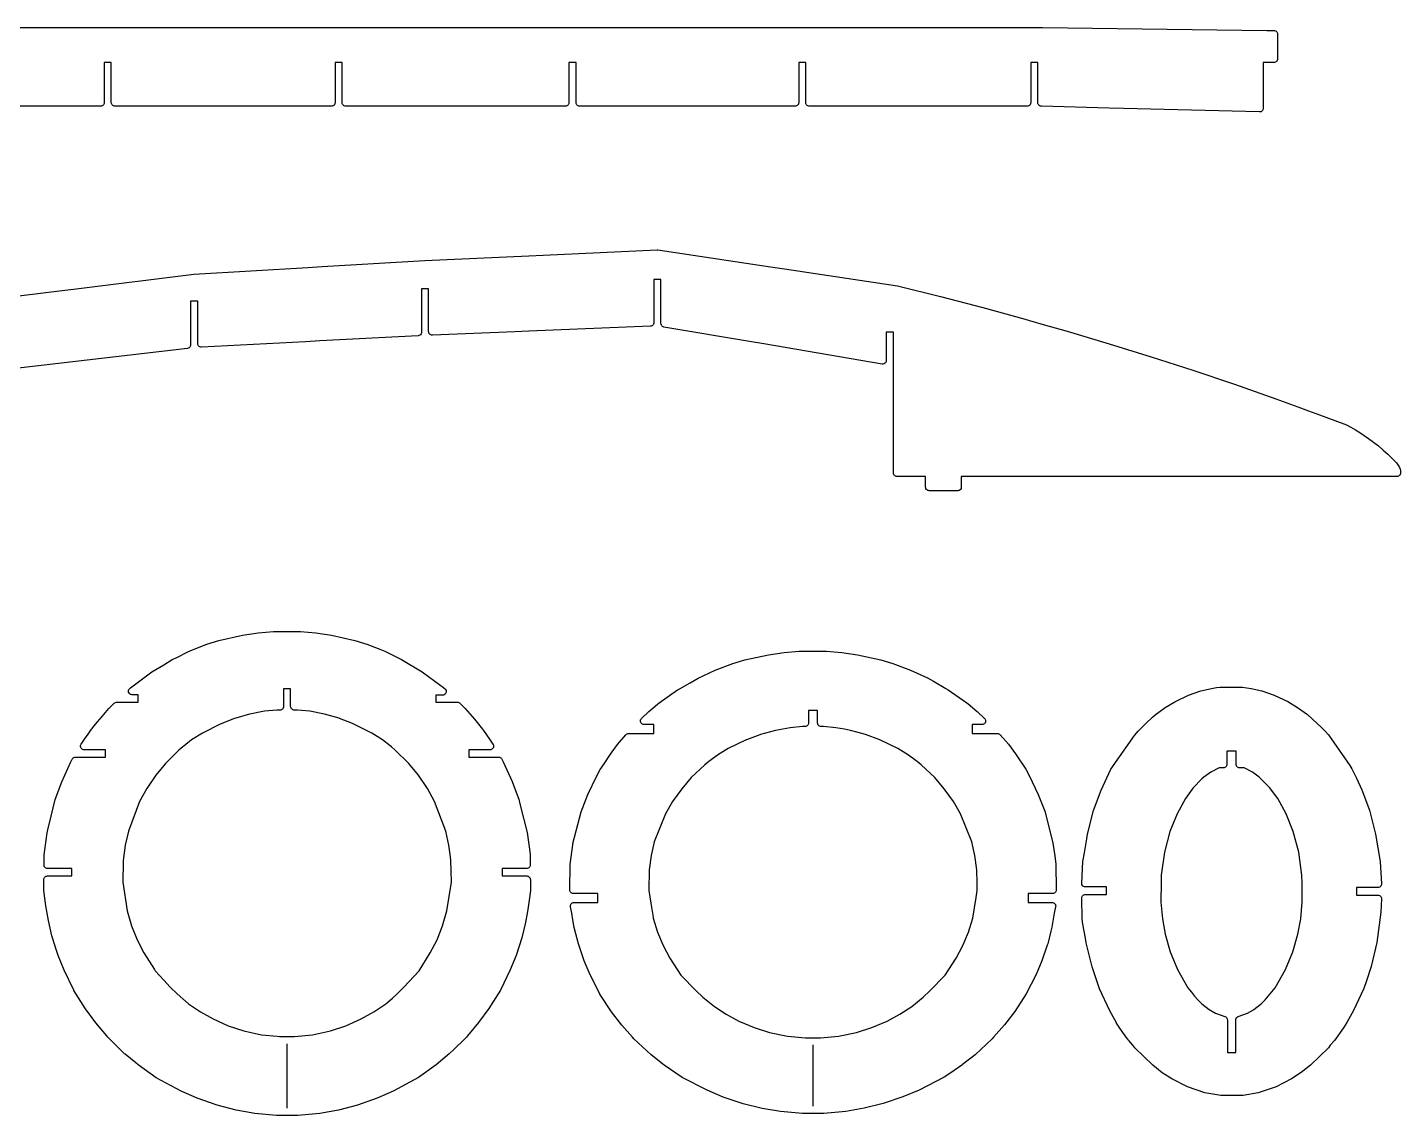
# Model space of a CAD drawing. Extents: x -1 to 1061, y 0 to 484.
# Drawn here: x 451 to 1061, y 1 to 484 of the extents above; entities that cross this region are included whole.
import ezdxf

# ---------------------------------------------------------------- set-up
doc = ezdxf.new("R2010")
doc.units = 0
doc.layers.add('Normal', color=7, linetype='CONTINUOUS')

msp = doc.modelspace()

# ---------------------------------------------------------------- linework, layer by layer
at = {"layer": 'Normal'}
for points in [[(383.01, 483.95, -5.08), (389.36, 483.95, -5.08), (389.36, 483.95, -8.89), (484.78, 483.95, -8.89)], [(484.78, 483.95, -5.08), (491.13, 483.95, -5.08), (491.13, 483.95, -8.89), (586.56, 483.95, -8.89)], [(586.56, 483.95, -5.08), (592.91, 483.95, -5.08), (592.91, 483.95, -8.89), (690.14, 483.95, -8.89)], [(690.14, 483.95, -5.08), (696.49, 483.95, -5.08), (696.49, 483.95, -8.89), (791.01, 483.95, -8.89)], [(791.01, 483.95, -5.08), (797.36, 483.95, -5.08), (797.36, 483.95, -8.89), (895.53, 483.95, -8.89)], [(895.53, 483.95, -5.08), (901.37, 483.95, -5.08), (901.88, 483.95, -5.08), (901.88, 483.95, -8.89), (1001.4, 482.63, -8.89), (1004.57, 482.63, -8.89), (1004.9, 482.6, -8.89), (1005.23, 482.5, -8.89), (1005.54, 482.3, -8.89), (1005.81, 482.04, -8.89), (1005.99, 481.71, -8.89), (1006.12, 481.38, -8.89), (1006.14, 481.05, -8.89), (1006.14, 470.03, -8.89), (1006.12, 469.7, -8.89), (1005.99, 469.34, -8.89), (1005.81, 469.04, -8.89), (1005.54, 468.76, -8.89), (1005.23, 468.58, -8.89), (1004.9, 468.45, -8.89), (1004.57, 468.43, -8.89), (999.79, 468.43, -8.89), (999.79, 461.29, -8.89)], [(544.75, 448.95, -5.08), (538.4, 448.95, -5.08), (538.4, 448.95, -8.89), (489.97, 448.95, -8.89), (489.64, 448.97, -8.89), (489.28, 449.1, -8.89), (488.98, 449.28, -8.89), (488.72, 449.55, -8.89), (488.52, 449.86, -8.89), (488.42, 450.19, -8.89), (488.37, 450.52, -8.89), (488.37, 468.43, -8.89), (485.19, 468.43, -8.89), (485.19, 450.52, -8.89), (485.17, 450.19, -8.89), (485.04, 449.86, -8.89), (484.86, 449.55, -8.89), (484.58, 449.28, -8.89), (484.28, 449.1, -8.89), (483.95, 448.97, -8.89), (483.62, 448.95, -8.89), (443.89, 448.95, -8.89)], [(645.62, 448.95, -5.08), (639.27, 448.95, -5.08), (639.27, 448.95, -8.89), (592.48, 448.95, -8.89), (592.15, 448.97, -8.89), (591.82, 449.1, -8.89), (591.49, 449.28, -8.89), (591.24, 449.55, -8.89), (591.03, 449.86, -8.89), (590.93, 450.19, -8.89), (590.88, 450.52, -8.89), (590.88, 468.38, -8.89), (587.71, 468.38, -8.89), (587.71, 450.52, -8.89), (587.68, 450.19, -8.89), (587.58, 449.86, -8.89), (587.38, 449.55, -8.89), (587.12, 449.28, -8.89), (586.79, 449.1, -8.89), (586.46, 448.97, -8.89), (586.13, 448.95, -8.89), (544.75, 448.95, -8.89)], [(744.22, 448.95, -5.08), (737.87, 448.95, -5.08), (737.87, 448.95, -8.89), (696.34, 448.95, -8.89), (696.01, 448.97, -8.89), (695.66, 449.1, -8.89), (695.35, 449.28, -8.89), (695.1, 449.55, -8.89), (694.89, 449.86, -8.89), (694.79, 450.19, -8.89), (694.74, 450.52, -8.89), (694.74, 468.38, -8.89), (691.57, 468.38, -8.89), (691.57, 450.52, -8.89), (691.54, 450.19, -8.89), (691.41, 449.86, -8.89), (691.24, 449.55, -8.89), (690.96, 449.28, -8.89), (690.65, 449.1, -8.89), (690.32, 448.97, -8.89), (689.99, 448.95, -8.89), (645.62, 448.95, -8.89)], [(844.63, 448.95, -5.08), (838.28, 448.95, -5.08), (838.28, 448.95, -8.89), (798.35, 448.95, -8.89), (798.02, 448.97, -8.89), (797.66, 449.1, -8.89), (797.36, 449.28, -8.89), (797.1, 449.55, -8.89), (796.9, 449.86, -8.89), (796.8, 450.19, -8.89), (796.75, 450.52, -8.89), (796.75, 468.43, -8.89), (793.57, 468.43, -8.89), (793.57, 450.52, -8.89), (793.55, 450.19, -8.89), (793.42, 449.86, -8.89), (793.24, 449.55, -8.89), (792.96, 449.28, -8.89), (792.66, 449.1, -8.89), (792.33, 448.97, -8.89), (792, 448.95, -8.89), (744.22, 448.95, -8.89)], [(937.77, 447.98, -5.08), (931.42, 448.16, -5.08), (931.42, 448.16, -8.89), (901.34, 448.95, -8.89), (901.01, 448.97, -8.89), (900.68, 449.1, -8.89), (900.38, 449.3, -8.89), (900.13, 449.55, -8.89), (899.92, 449.86, -8.89), (899.82, 450.19, -8.89), (899.79, 450.52, -8.89), (899.79, 468.43, -8.89), (896.62, 468.43, -8.89), (896.62, 450.52, -8.89), (896.57, 450.19, -8.89), (896.47, 449.86, -8.89), (896.26, 449.55, -8.89), (896.01, 449.28, -8.89), (895.71, 449.1, -8.89), (895.35, 448.97, -8.89), (895.02, 448.95, -8.89), (844.63, 448.95, -8.89)], [(999.79, 461.29, -5.08), (999.79, 454.94, -5.08), (999.79, 454.94, -8.89), (999.79, 447.98, -8.89), (999.77, 447.65, -8.89), (999.64, 447.32, -8.89), (999.44, 446.99, -8.89), (999.19, 446.74, -8.89), (998.85, 446.53, -8.89), (998.5, 446.43, -8.89), (998.17, 446.4, -8.89), (937.77, 447.98, -8.89)], [(673.76, 382.55, -5.08), (680.11, 382.85, -5.08), (680.11, 382.85, -8.89), (730.78, 385.17, -8.89), (731.09, 385.17, -8.89), (781.02, 377.67, -8.89)], [(575.67, 377.37, -5.08), (581.99, 377.75, -5.08), (581.99, 377.75, -8.89), (627.58, 380.44, -8.89), (673.76, 382.55, -8.89)], [(466.52, 367.13, -5.08), (472.82, 367.92, -5.08), (472.82, 367.92, -8.89), (524.94, 374.4, -8.89), (575.67, 377.37, -8.89)], [(778.03, 343.38, -5.08), (771.78, 344.42, -5.08), (771.78, 344.42, -8.89), (733.76, 350.9, -8.89), (733.42, 351, -8.89), (733.09, 351.18, -8.89), (732.82, 351.43, -8.89), (732.61, 351.76, -8.89), (732.49, 352.12, -8.89), (732.43, 352.45, -8.89), (732.43, 372.06, -8.89), (729.26, 372.06, -8.89), (729.26, 352.88, -8.89), (729.23, 352.55, -8.89), (729.13, 352.22, -8.89), (728.95, 351.92, -8.89), (728.7, 351.64, -8.89), (728.4, 351.46, -8.89), (728.07, 351.33, -8.89), (727.76, 351.28, -8.89), (673.79, 349.07, -8.89)], [(781.02, 377.67, -5.08), (787.32, 376.73, -5.08), (787.32, 376.73, -8.89), (837.46, 369.24, -8.89), (856.49, 364.49, -8.89), (875.31, 359.56, -8.89), (894.08, 354.41, -8.89), (896.06, 353.85, -8.89)], [(378.54, 359.56, -5.08), (384.89, 359.84, -5.08), (384.89, 359.84, -8.89), (421.82, 361.57, -8.89), (466.52, 367.13, -8.89)], [(673.79, 349.07, -5.08), (667.46, 348.79, -5.08), (667.46, 348.79, -8.89), (630.91, 347.29, -8.89), (630.58, 347.32, -8.89), (630.22, 347.42, -8.89), (629.89, 347.62, -8.89), (629.62, 347.88, -8.89), (629.41, 348.21, -8.89), (629.28, 348.54, -8.89), (629.26, 348.89, -8.89), (629.26, 367.79, -8.89), (626.08, 367.79, -8.89), (626.08, 348.59, -8.89), (626.03, 348.21, -8.89), (625.88, 347.83, -8.89), (625.65, 347.5, -8.89), (625.32, 347.22, -8.89), (624.94, 347.07, -8.89), (624.59, 346.99, -8.89), (580.97, 344.7, -8.89)], [(580.97, 344.7, -5.08), (574.62, 344.37, -5.08), (574.62, 344.37, -8.89), (528.4, 341.93, -8.89), (528.07, 341.96, -8.89), (527.71, 342.06, -8.89), (527.38, 342.27, -8.89), (527.1, 342.52, -8.89), (526.9, 342.85, -8.89), (526.77, 343.18, -8.89), (526.75, 343.54, -8.89), (526.75, 362.41, -8.89), (523.57, 362.41, -8.89), (523.57, 343, -8.89), (523.52, 342.62, -8.89), (523.39, 342.27, -8.89), (523.16, 341.93, -8.89), (522.86, 341.68, -8.89), (522.5, 341.5, -8.89), (522.15, 341.43, -8.89), (477.57, 336.25, -8.89)], [(896.06, 353.85, -5.08), (902.16, 352.09, -5.08), (902.16, 352.09, -8.89), (912.8, 349.05, -8.89), (931.44, 343.46, -8.89), (950.04, 337.67, -8.89), (968.55, 331.67, -8.89), (987.02, 325.45, -8.89), (1005.38, 319, -8.89), (1015.19, 315.44, -8.89)], [(477.57, 336.25, -5.08), (471.27, 335.51, -5.08), (471.27, 335.51, -8.89), (425.3, 330.17, -8.89), (424.94, 330.17, -8.89), (424.59, 330.25, -8.89), (424.23, 330.45, -8.89), (423.93, 330.71, -8.89), (423.7, 331.04, -8.89), (423.57, 331.39, -8.89), (423.52, 331.75, -8.89), (423.52, 350.44, -8.89), (420.37, 350.44, -8.89), (420.37, 331.75, -8.89), (420.34, 331.42, -8.89), (420.22, 331.09, -8.89), (420.04, 330.76, -8.89), (419.76, 330.5, -8.89), (419.46, 330.3, -8.89), (419.13, 330.2, -8.89), (418.8, 330.17, -8.89), (381.18, 330.17, -8.89)], [(835.63, 307.98, -5.08), (835.63, 314.33, -5.08), (835.63, 314.33, -8.89), (835.63, 348.67, -8.89), (832.46, 348.67, -8.89), (832.46, 335.99, -8.89), (832.41, 335.64, -8.89), (832.28, 335.28, -8.89), (832.05, 334.92, -8.89), (831.72, 334.67, -8.89), (831.34, 334.49, -8.89), (830.96, 334.42, -8.89), (830.61, 334.44, -8.89), (778.03, 343.38, -8.89)], [(1015.19, 315.44, -5.08), (1021.16, 313.28, -5.08), (1021.16, 313.28, -8.89), (1023.7, 312.37, -8.89), (1036.75, 307.44, -8.89), (1038.78, 306.35, -8.89), (1040.79, 305.21, -8.89), (1042.77, 304.01, -8.89), (1044.7, 302.74, -8.89), (1046.61, 301.42, -8.89), (1048.82, 299.77, -8.89), (1050.98, 298.07, -8.89), (1053.06, 296.27, -8.89), (1055.12, 294.41, -8.89), (1057.07, 292.51, -8.89), (1059, 290.53, -8.89), (1059.97, 289.18, -8.89), (1060.32, 288.52, -8.89), (1060.58, 287.81, -8.89), (1060.75, 287.07, -8.89), (1060.81, 286.13, -8.89), (1060.78, 285.8, -8.89), (1060.65, 285.47, -8.89), (1060.48, 285.14, -8.89), (1060.2, 284.89, -8.89), (1059.89, 284.68, -8.89), (1059.56, 284.58, -8.89), (1059.21, 284.53, -8.89), (1030, 284.53, -8.89)], [(861.44, 278.18, -5.08), (855.09, 278.18, -5.08), (855.09, 278.18, -8.89), (851.51, 278.18, -8.89), (851.18, 278.23, -8.89), (850.85, 278.33, -8.89), (850.52, 278.54, -8.89), (850.27, 278.79, -8.89), (850.06, 279.12, -8.89), (849.96, 279.45, -8.89), (849.91, 279.78, -8.89), (849.91, 284.53, -8.89), (837.21, 284.53, -8.89), (836.88, 284.58, -8.89), (836.55, 284.68, -8.89), (836.24, 284.89, -8.89), (835.96, 285.14, -8.89), (835.79, 285.47, -8.89), (835.66, 285.8, -8.89), (835.63, 286.13, -8.89), (835.63, 307.98, -8.89)], [(967.74, 284.53, -5.08), (961.39, 284.53, -5.08), (961.39, 284.53, -8.89), (865.78, 284.53, -8.89), (865.78, 279.78, -8.89), (865.76, 279.45, -8.89), (865.66, 279.12, -8.89), (865.45, 278.79, -8.89), (865.2, 278.54, -8.89), (864.87, 278.33, -8.89), (864.54, 278.23, -8.89), (864.21, 278.18, -8.89), (861.44, 278.18, -8.89)], [(1030, 284.53, -5.08), (1023.65, 284.53, -5.08), (1023.65, 284.53, -8.89), (967.74, 284.53, -8.89)], [(511.63, 200.91, -5.08), (515.44, 203.2, -5.08), (517.14, 204.04, -5.08), (517.14, 204.04, -8.89), (522.96, 206.86, -8.89), (530.83, 209.98, -8.89), (536.17, 211.66, -8.89), (546.58, 214.02, -8.89), (553.54, 215.14, -8.89), (560.32, 215.7, -8.89), (572.36, 215.7, -8.89), (579.17, 215.14, -8.89), (586.16, 214.05, -8.89), (596.54, 211.68, -8.89), (601.88, 210.03, -8.89), (607.59, 207.77, -8.89)], [(607.59, 207.77, -5.08), (609.75, 206.91, -5.08), (613.38, 205.16, -5.08), (613.38, 205.16, -8.89), (617.27, 203.25, -8.89), (626.41, 197.79, -8.89), (634.8, 191.59, -8.89), (635.3, 191.24, -8.89), (636.55, 190.14, -8.89), (636.8, 189.87, -8.89), (636.98, 189.53, -8.89), (637.06, 189.15, -8.89), (637.06, 188.77, -8.89), (636.96, 188.42, -8.89), (636.8, 188.09, -8.89), (636.55, 187.78, -8.89), (636.22, 187.58, -8.89), (635.86, 187.43, -8.89), (635.48, 187.4, -8.89), (632.51, 187.4, -8.89), (632.51, 184.28, -8.89), (642.04, 184.28, -8.89), (642.34, 184.25, -8.89), (642.65, 184.18, -8.89), (642.9, 184.02, -8.89), (643.15, 183.82, -8.89), (645.49, 181.48, -8.89), (647.55, 179.1, -8.89), (649.6, 176.71, -8.89)], [(739.83, 189.74, -5.08), (739.85, 189.74, -5.08), (745.34, 192.89, -5.08), (745.34, 192.89, -8.89), (749, 195, -8.89), (756.51, 198.5, -8.89), (764.36, 201.47, -8.89), (769.72, 203.05, -8.89), (780.11, 205.33, -8.89), (787.07, 206.38, -8.89), (793.75, 206.88, -8.89)], [(793.75, 206.88, -5.08), (793.85, 206.91, -5.08), (800.1, 206.91, -5.08), (800.1, 206.91, -8.89), (805.89, 206.91, -8.89), (812.7, 206.38, -8.89), (819.66, 205.33, -8.89), (830.05, 203.07, -8.89), (835.38, 201.5, -8.89), (843.25, 198.55, -8.89), (850.77, 195.05, -8.89), (853.41, 193.55, -8.89)], [(480.21, 173.02, -5.08), (482.22, 175.49, -5.08), (484.25, 177.93, -5.08), (484.25, 177.93, -8.89), (485.75, 179.65, -8.89), (487.27, 181.41, -8.89), (489.69, 183.82, -8.89), (489.92, 184.02, -8.89), (490.19, 184.18, -8.89), (490.5, 184.25, -8.89), (490.8, 184.28, -8.89), (500.33, 184.28, -8.89), (500.33, 187.58, -8.89), (497.56, 187.58, -8.89), (497.23, 187.63, -8.89), (496.87, 187.73, -8.89), (496.54, 187.96, -8.89), (496.27, 188.26, -8.89), (496.06, 188.67, -8.89), (495.99, 189.08, -8.89), (496.01, 189.48, -8.89), (496.11, 189.84, -8.89), (496.29, 190.12, -8.89), (496.82, 190.65, -8.89), (497.41, 191.16, -8.89), (498.02, 191.59, -8.89), (506.3, 197.69, -8.89), (511.63, 200.91, -8.89)], [(595.43, 174.83, -5.08), (589.71, 177.06, -5.08), (589.51, 177.11, -5.08), (589.51, 177.11, -8.89), (583.01, 178.99, -8.89), (576.48, 180.24, -8.89), (571.02, 180.77, -8.89), (569.59, 180.77, -8.89), (569.26, 180.8, -8.89), (568.93, 180.9, -8.89), (568.6, 181.1, -8.89), (568.35, 181.36, -8.89), (568.15, 181.69, -8.89), (568.05, 182.02, -8.89), (567.99, 182.35, -8.89), (567.99, 190.14, -8.89), (564.82, 190.14, -8.89), (564.82, 182.35, -8.89), (564.79, 182.02, -8.89), (564.69, 181.69, -8.89), (564.49, 181.36, -8.89), (564.21, 181.1, -8.89), (563.91, 180.9, -8.89), (563.58, 180.8, -8.89), (563.24, 180.77, -8.89), (561.8, 180.77, -8.89), (556.36, 180.24, -8.89), (549.83, 178.99, -8.89), (549.73, 178.97, -8.89)], [(707.14, 156.95, -5.08), (710.03, 161.26, -5.08), (710.72, 162.18, -5.08), (710.72, 162.18, -8.89), (713.13, 165.46, -8.89), (716.86, 169.77, -8.89), (717.09, 170, -8.89), (717.4, 170.18, -8.89), (717.73, 170.31, -8.89), (718.06, 170.33, -8.89), (729.28, 170.33, -8.89), (729.28, 174.32, -8.89), (724.89, 174.32, -8.89), (724.53, 174.35, -8.89), (724.18, 174.47, -8.89), (723.85, 174.7, -8.89), (723.6, 174.98, -8.89), (723.42, 175.31, -8.89), (723.34, 175.67, -8.89), (723.32, 176.05, -8.89), (723.39, 176.43, -8.89), (723.57, 176.76, -8.89), (723.8, 177.04, -8.89), (727.02, 180.14, -8.89), (730.89, 183.44, -8.89), (731.57, 183.92, -8.89), (739.83, 189.74, -8.89)], [(853.41, 193.55, -5.08), (858.93, 190.37, -5.08), (858.93, 190.37, -8.89), (859.92, 189.81, -8.89), (868.3, 183.92, -8.89), (868.81, 183.59, -8.89), (872.79, 180.19, -8.89), (876.07, 177.04, -8.89), (876.3, 176.76, -8.89), (876.48, 176.43, -8.89), (876.55, 176.05, -8.89), (876.55, 175.67, -8.89), (876.45, 175.31, -8.89), (876.27, 174.98, -8.89), (876.02, 174.7, -8.89), (875.69, 174.47, -8.89), (875.33, 174.35, -8.89), (874.98, 174.32, -8.89), (870.59, 174.32, -8.89), (870.59, 170.33, -8.89), (881.81, 170.33, -8.89), (882.14, 170.31, -8.89), (882.47, 170.18, -8.89), (882.78, 170, -8.89), (883.03, 169.77, -8.89), (886.66, 165.56, -8.89), (889.81, 161.34, -8.89), (894.36, 154.56, -8.89), (895.88, 151.64, -8.89), (899.87, 143.33, -8.89), (902.82, 135.81, -8.89), (906.32, 122.35, -8.89)], [(946.02, 173.18, -5.08), (946.84, 173.99, -5.08), (947.65, 174.8, -5.08), (950.65, 177.55, -5.08), (950.65, 177.55, -8.89), (951.86, 178.64, -8.89), (956.34, 181.84, -8.89), (960.58, 184.43, -8.89), (966.67, 187.38, -8.89), (972.08, 189.26, -8.89), (976.93, 190.4, -8.89), (979.14, 190.73, -8.89)], [(979.14, 190.73, -5.08), (980.67, 190.96, -5.08), (985.47, 190.96, -5.08), (985.47, 190.96, -8.89), (990.65, 190.98, -8.89), (994.49, 190.42, -8.89), (999.29, 189.31, -8.89), (1004.7, 187.45, -8.89), (1010.82, 184.51, -8.89), (1015.11, 181.89, -8.89), (1019.48, 178.79, -8.89), (1023.82, 174.85, -8.89), (1025.53, 173.18, -8.89), (1027.18, 171.48, -8.89), (1028.78, 169.72, -8.89), (1038.22, 156.16, -8.89)], [(549.73, 178.97, -5.08), (543.64, 177.22, -5.08), (543.64, 177.22, -8.89), (543.1, 177.06, -8.89), (536.75, 174.57, -8.89), (528.78, 170.51, -8.89), (524.03, 167.51, -8.89), (520.57, 164.8, -8.89), (520.12, 164.49, -8.89), (518.41, 162.97, -8.89), (512.39, 157.1, -8.89), (508.15, 151.82, -8.89), (504.09, 145.97, -8.89), (500.91, 140.18, -8.89), (495.96, 127.05, -8.89), (494.54, 120.73, -8.89), (493.67, 114.02, -8.89), (493.62, 112.04, -8.89)], [(820.01, 170.79, -5.08), (816.53, 171.75, -5.08), (813.84, 172.24, -5.08), (813.84, 172.24, -8.89), (810.01, 172.92, -8.89), (804.54, 173.43, -8.89), (803.55, 173.43, -8.89), (803.22, 173.46, -8.89), (802.87, 173.58, -8.89), (802.56, 173.76, -8.89), (802.31, 174.04, -8.89), (802.11, 174.35, -8.89), (802.01, 174.68, -8.89), (801.95, 175.01, -8.89), (801.95, 180.64, -8.89), (797.92, 180.64, -8.89), (797.92, 175.01, -8.89), (797.89, 174.68, -8.89), (797.76, 174.35, -8.89), (797.56, 174.02, -8.89), (797.31, 173.76, -8.89), (796.98, 173.58, -8.89), (796.67, 173.46, -8.89), (795.99, 173.41, -8.89), (795.32, 173.43, -8.89), (789.86, 172.92, -8.89), (783.34, 171.75, -8.89), (776.6, 169.9, -8.89), (776.3, 169.77, -8.89)], [(460.15, 127.51, -5.08), (461.64, 133.65, -5.08), (461.64, 133.65, -8.89), (463.47, 141.05, -8.89), (466.42, 148.97, -8.89), (470.43, 157.76, -8.89), (471.04, 158.95, -8.89), (471.22, 159.26, -8.89), (471.47, 159.51, -8.89), (471.78, 159.69, -8.89), (472.11, 159.82, -8.89), (472.47, 159.84, -8.89), (485.8, 159.84, -8.89), (485.8, 163.14, -8.89), (476.3, 163.14, -8.89), (475.97, 163.17, -8.89), (475.64, 163.3, -8.89), (475.31, 163.5, -8.89), (475.01, 163.8, -8.89), (474.83, 164.19, -8.89), (474.73, 164.57, -8.89), (474.73, 164.97, -8.89), (474.83, 165.33, -8.89), (474.98, 165.61, -8.89), (476.48, 167.87, -8.89), (478.03, 170.08, -8.89), (479.6, 172.26, -8.89), (479.91, 172.64, -8.89), (480.21, 173.02, -8.89)], [(639.24, 109.3, -5.08), (639.17, 114.02, -5.08), (638.96, 115.65, -5.08), (638.96, 115.65, -8.89), (638.28, 120.73, -8.89), (636.88, 127.05, -8.89), (631.9, 140.18, -8.89), (628.75, 145.97, -8.89), (624.69, 151.82, -8.89), (620.45, 157.1, -8.89), (614.4, 162.97, -8.89), (612.7, 164.49, -8.89), (612.17, 164.87, -8.89), (608.81, 167.51, -8.89), (604.06, 170.51, -8.89), (596.09, 174.57, -8.89), (595.43, 174.83, -8.89)], [(649.6, 176.71, -5.08), (651.41, 174.52, -5.08), (653.16, 172.34, -5.08), (653.59, 171.75, -5.08), (653.59, 171.75, -8.89), (656.31, 167.92, -8.89), (657.83, 165.61, -8.89), (658.01, 165.33, -8.89), (658.09, 164.97, -8.89), (658.11, 164.57, -8.89), (658.01, 164.19, -8.89), (657.81, 163.8, -8.89), (657.53, 163.5, -8.89), (657.2, 163.3, -8.89), (656.84, 163.17, -8.89), (656.51, 163.14, -8.89), (647.04, 163.14, -8.89), (647.04, 159.84, -8.89), (660.37, 159.84, -8.89), (660.7, 159.82, -8.89), (661.06, 159.69, -8.89), (661.37, 159.51, -8.89), (661.62, 159.26, -8.89), (661.8, 158.95, -8.89), (662.38, 157.81, -8.89), (666.37, 149.1, -8.89), (667.84, 145.11, -8.89)], [(872.39, 97.56, -5.08), (872.87, 100.58, -5.08), (872.79, 103.89, -5.08), (872.79, 103.89, -8.89), (872.69, 109.8, -8.89), (871.8, 116.18, -8.89), (870.41, 122.2, -8.89), (865.43, 134.72, -8.89), (862.3, 140.23, -8.89), (858.22, 145.8, -8.89), (854, 150.85, -8.89), (847.95, 156.44, -8.89), (846.25, 157.89, -8.89), (845.72, 158.24, -8.89), (842.34, 160.78, -8.89), (837.62, 163.63, -8.89), (829.61, 167.54, -8.89), (823.26, 169.9, -8.89), (820.01, 170.79, -8.89)], [(920.42, 117.3, -5.08), (921.44, 123.57, -5.08), (921.44, 123.57, -8.89), (921.77, 125.6, -8.89), (924.51, 136.19, -8.89), (927.81, 145.19, -8.89), (932.18, 154.51, -8.89), (942.62, 169.54, -8.89), (944.3, 171.37, -8.89), (946.02, 173.18, -8.89)], [(776.3, 169.77, -5.08), (770.33, 167.56, -5.08), (770.33, 167.56, -8.89), (770.26, 167.54, -8.89), (762.25, 163.63, -8.89), (757.53, 160.78, -8.89), (754.05, 158.19, -8.89), (753.62, 157.89, -8.89), (751.92, 156.44, -8.89), (745.87, 150.85, -8.89), (741.65, 145.8, -8.89), (737.59, 140.23, -8.89), (734.44, 134.72, -8.89), (729.46, 122.2, -8.89), (728.07, 116.18, -8.89), (727.18, 109.8, -8.89), (727, 100.58, -8.89)], [(1004.9, 143.36, -5.08), (1002.77, 146.3, -5.08), (1000.86, 148.23, -5.08), (1000.86, 148.23, -8.89), (998.09, 151, -8.89), (995.04, 153.21, -8.89), (991.34, 155.14, -8.89), (989.38, 155.14, -8.89), (989.05, 155.17, -8.89), (988.72, 155.3, -8.89), (988.39, 155.47, -8.89), (988.14, 155.75, -8.89), (987.93, 156.06, -8.89), (987.83, 156.39, -8.89), (987.78, 156.72, -8.89), (987.78, 162.56, -8.89), (983.74, 162.56, -8.89), (983.74, 156.72, -8.89), (983.72, 156.39, -8.89), (983.59, 156.06, -8.89), (983.41, 155.75, -8.89), (983.13, 155.47, -8.89), (982.83, 155.3, -8.89), (982.5, 155.17, -8.89), (982.17, 155.14, -8.89), (980.21, 155.14, -8.89), (976.5, 153.21, -8.89), (973.46, 151, -8.89), (972.64, 150.19, -8.89)], [(693.27, 120.9, -5.08), (693.34, 121.51, -5.08), (694.79, 127.08, -5.08), (694.79, 127.08, -8.89), (697, 135.64, -8.89), (699.95, 143.23, -8.89), (703.96, 151.61, -8.89), (705.43, 154.41, -8.89), (707.14, 156.95, -8.89)], [(1038.22, 156.16, -5.08), (1039.22, 154.74, -5.08), (1041.2, 150.57, -5.08), (1041.2, 150.57, -8.89), (1043.69, 145.31, -8.89), (1046.99, 136.35, -8.89), (1049.76, 125.6, -8.89), (1051.74, 113.49, -8.89), (1052.3, 103.63, -8.89), (1052.3, 103.3, -8.89), (1052.19, 102.95, -8.89), (1051.99, 102.62, -8.89), (1051.74, 102.31, -8.89), (1051.41, 102.11, -8.89), (1051.05, 102.01, -8.89), (1050.72, 101.96, -8.89), (1041.3, 101.96, -8.89), (1041.3, 98.6, -8.89), (1050.72, 98.6, -8.89), (1051.05, 98.55, -8.89), (1051.41, 98.45, -8.89), (1051.71, 98.25, -8.89), (1051.99, 97.97, -8.89), (1052.17, 97.64, -8.89), (1052.3, 97.28, -8.89), (1052.32, 96.95, -8.89), (1052.12, 91.01, -8.89), (1050.32, 77.5, -8.89), (1047.75, 66.85, -8.89), (1045.62, 60.58, -8.89)], [(972.64, 150.19, -5.08), (968.76, 146.3, -5.08), (968.25, 145.62, -5.08), (968.25, 145.62, -8.89), (965.28, 141.45, -8.89), (961.59, 134.75, -8.89), (958.42, 126.82, -8.89), (955.93, 117.63, -8.89), (954.51, 107.52, -8.89), (954.46, 102.97, -8.89)], [(667.84, 145.11, -5.08), (669.32, 141.22, -5.08), (669.82, 139.09, -5.08), (669.82, 139.09, -8.89), (672.97, 126.44, -8.89), (674.27, 116.71, -8.89), (674.34, 111.99, -8.89), (674.32, 111.66, -8.89), (674.19, 111.3, -8.89), (674.01, 111, -8.89), (673.73, 110.72, -8.89), (673.43, 110.54, -8.89), (673.07, 110.41, -8.89), (672.74, 110.39, -8.89), (661.92, 110.39, -8.89), (661.92, 107.09, -8.89), (672.85, 107.09, -8.89), (673.18, 107.04, -8.89), (673.51, 106.93, -8.89), (673.81, 106.73, -8.89), (674.09, 106.48, -8.89), (674.27, 106.17, -8.89), (674.4, 105.84, -8.89), (674.42, 105.51, -8.89), (674.45, 100.61, -8.89), (673.89, 96.37, -8.89), (673.25, 92.13, -8.89)], [(1017.17, 97.51, -5.08), (1017.07, 103.86, -5.08), (1017.07, 103.86, -8.89), (1017.02, 107.52, -8.89), (1015.59, 117.63, -8.89), (1013.13, 126.82, -8.89), (1009.95, 134.75, -8.89), (1006.25, 141.45, -8.89), (1004.9, 143.36, -8.89)], [(460.4, 87.25, 0.13), (460.4, 87.25, -8.89), (459.31, 93.85, -8.89), (458.37, 100.61, -8.89), (458.39, 105.51, -8.89), (458.44, 105.84, -8.89), (458.55, 106.17, -8.89), (458.75, 106.48, -8.89), (459, 106.73, -8.89), (459.33, 106.93, -8.89), (459.66, 107.04, -8.89), (459.99, 107.09, -8.89), (470.89, 107.09, -8.89), (470.89, 110.39, -8.89), (460.07, 110.39, -8.89), (459.74, 110.41, -8.89), (459.41, 110.54, -8.89), (459.08, 110.72, -8.89), (458.83, 111, -8.89), (458.62, 111.3, -8.89), (458.52, 111.66, -8.89), (458.5, 111.99, -8.89), (458.55, 116.51, -8.89), (459.84, 126.26, -8.89), (460.15, 127.51, -8.89)], [(906.32, 122.35, -5.08), (906.48, 121.69, -5.08), (907.26, 116.08, -5.08), (907.26, 116.08, -8.89), (907.77, 112.39, -8.89), (907.95, 100.89, -8.89), (907.92, 100.56, -8.89), (907.82, 100.23, -8.89), (907.62, 99.9, -8.89), (907.36, 99.64, -8.89), (907.03, 99.44, -8.89), (906.7, 99.31, -8.89), (906.37, 99.29, -8.89), (895.45, 99.29, -8.89), (895.45, 95.3, -8.89), (906.12, 95.3, -8.89), (906.45, 95.28, -8.89), (906.78, 95.17, -8.89), (907.08, 95, -8.89), (907.36, 94.72, -8.89), (907.57, 94.41, -8.89), (907.67, 94.06, -8.89), (907.72, 93.7, -8.89), (907.67, 93.4, -8.89), (907.03, 90.53, -8.89), (905.97, 84.35, -8.89), (905.51, 82.52, -8.89)], [(692.2, 93.4, 0.13), (692.2, 93.4, -8.89), (692.18, 93.7, -8.89), (692.2, 94.06, -8.89), (692.33, 94.41, -8.89), (692.51, 94.72, -8.89), (692.78, 95, -8.89), (693.09, 95.17, -8.89), (693.42, 95.28, -8.89), (693.75, 95.3, -8.89), (704.42, 95.3, -8.89), (704.42, 99.29, -8.89), (693.5, 99.29, -8.89), (693.17, 99.31, -8.89), (692.84, 99.44, -8.89), (692.51, 99.64, -8.89), (692.25, 99.9, -8.89), (692.05, 100.23, -8.89), (691.95, 100.56, -8.89), (691.92, 100.89, -8.89), (692.07, 112.19, -8.89), (693.27, 120.9, -8.89)], [(919.43, 87.86, 0.13), (919.43, 87.86, -8.89), (919.23, 97.33, -8.89), (919.25, 97.66, -8.89), (919.38, 97.99, -8.89), (919.56, 98.32, -8.89), (919.84, 98.6, -8.89), (920.14, 98.78, -8.89), (920.47, 98.91, -8.89), (920.83, 98.93, -8.89), (930.22, 98.93, -8.89), (930.22, 102.26, -8.89), (920.83, 102.26, -8.89), (920.47, 102.31, -8.89), (920.11, 102.41, -8.89), (919.81, 102.62, -8.89), (919.53, 102.92, -8.89), (919.35, 103.25, -8.89), (919.25, 103.61, -8.89), (919.23, 103.94, -8.89), (919.78, 113.49, -8.89), (920.42, 117.3, -8.89)], [(493.62, 112.04, -5.08), (493.52, 105.69, -5.08), (493.52, 105.69, -8.89), (493.5, 104.32, -8.89), (495.43, 91.57, -8.89)], [(613.18, 52.86, -5.08), (615.32, 54.69, -5.08), (617.8, 57.2, -5.08), (617.8, 57.2, -8.89), (618.31, 57.68, -8.89), (625.04, 64.95, -8.89), (630, 72.9, -8.89), (632.99, 78.71, -8.89), (635.46, 84.89, -8.89), (637.39, 91.57, -8.89), (639.34, 104.32, -8.89), (639.24, 109.3, -8.89)], [(727, 100.58, 0.13), (727, 100.58, -8.89), (727.89, 95.07, -8.89)], [(796.92, 35.26, -5.08), (803.28, 35.26, -5.08), (803.28, 35.26, -8.89), (803.3, 35.26, -8.89), (811.25, 35.92, -8.89), (819.2, 37.62, -8.89), (826.08, 39.8, -8.89), (832.82, 42.67, -8.89), (838.48, 45.69, -8.89), (843.74, 49.07, -8.89), (848.87, 53.26, -8.89), (851.87, 56.13, -8.89), (858.6, 63.07, -8.89), (863.52, 70.64, -8.89), (866.52, 76.17, -8.89), (868.98, 82.07, -8.89), (870.92, 88.42, -8.89), (872.39, 97.56, -8.89)], [(954.46, 102.97, -5.08), (954.35, 96.62, -5.08), (954.35, 96.62, -8.89), (954.33, 95.45, -8.89), (955.04, 88.01, -8.89)], [(495.43, 91.57, 0.13), (495.43, 91.57, -8.89), (497.38, 84.89, -8.89), (499.85, 78.71, -8.89), (502.84, 72.9, -8.89), (507.47, 65.48, -8.89)], [(673.25, 92.13, -5.08), (672.87, 89.74, -5.08), (672.44, 87.38, -5.08), (672.11, 85.9, -5.08), (672.11, 85.9, -8.89), (670.61, 79.68, -8.89), (668.07, 71.81, -8.89), (665.51, 65.38, -8.89), (661.11, 56.44, -8.89), (655.98, 48.18, -8.89), (651.41, 41.94, -8.89), (646.53, 36.14, -8.89), (646, 35.43, -8.89), (645.08, 34.52, -8.89)], [(694.64, 81.38, -5.08), (693.93, 84.25, -5.08), (693.34, 87.58, -5.08), (693.34, 87.58, -8.89), (692.84, 90.53, -8.89), (692.2, 93.4, -8.89)], [(727.89, 95.07, -5.08), (728.9, 88.8, -5.08), (728.9, 88.8, -8.89), (728.95, 88.42, -8.89), (730.89, 82.07, -8.89), (733.35, 76.17, -8.89), (736.35, 70.64, -8.89), (741.27, 63.07, -8.89), (748, 56.13, -8.89), (751, 53.26, -8.89), (756.13, 49.07, -8.89), (761.42, 45.69, -8.89), (767.05, 42.67, -8.89), (773.79, 39.8, -8.89), (780.67, 37.62, -8.89), (788.62, 35.92, -8.89), (796.57, 35.26, -8.89), (796.92, 35.26, -8.89)], [(995.45, 47.65, -5.08), (995.71, 47.8, -5.08), (998.96, 50.37, -5.08), (1000.33, 51.74, -5.08), (1000.33, 51.74, -8.89), (1000.66, 52.07, -8.89), (1002.23, 53.85, -8.89), (1003.73, 55.63, -8.89), (1005.21, 57.48, -8.89), (1009.78, 65.58, -8.89), (1012.95, 73.36, -8.89), (1015.26, 81.31, -8.89), (1016.48, 88.01, -8.89), (1017.19, 95.45, -8.89), (1017.17, 97.51, -8.89)], [(463.88, 74.5, -5.08), (462.25, 79.55, -5.08), (462, 80.57, -5.08), (462, 80.57, -8.89), (460.4, 87.25, -8.89)], [(920.9, 79.4, -5.08), (919.81, 85.65, -5.08), (919.81, 85.65, -8.89), (919.43, 87.86, -8.89)], [(955.04, 88.01, 0.13), (955.04, 88.01, -8.89), (956.28, 81.31, -8.89), (958.57, 73.36, -8.89), (961.77, 65.58, -8.89), (966.34, 57.48, -8.89), (967.13, 56.49, -8.89), (967.92, 55.5, -8.89)], [(802.36, 1.6, -5.08), (796.01, 1.6, -5.08), (796.01, 1.6, -8.89), (795.25, 1.6, -8.89), (785.55, 2.46, -8.89), (777.29, 3.86, -8.89), (768.88, 5.94, -8.89), (760.09, 8.92, -8.89), (752.96, 11.89, -8.89), (741.83, 17.6, -8.89), (733.91, 23.06, -8.89), (728.07, 27.58, -8.89), (720.37, 34.75, -8.89), (719.84, 35.43, -8.89), (715.04, 40.87, -8.89), (710.46, 46.81, -8.89), (705.33, 54.66, -8.89), (705.26, 54.81, -8.89), (700.91, 63.25, -8.89), (698.35, 69.37, -8.89), (695.78, 76.89, -8.89), (694.64, 81.38, -8.89)], [(905.51, 82.52, -5.08), (904.14, 77.01, -5.08), (903.94, 76.38, -5.08), (903.94, 76.38, -8.89), (901.57, 69.47, -8.89), (899.01, 63.35, -8.89), (894.64, 54.81, -8.89), (889.51, 46.91, -8.89), (884.91, 40.94, -8.89), (880.03, 35.43, -8.89), (879.5, 34.75, -8.89), (871.93, 27.69, -8.89), (866.32, 23.32, -8.89)], [(938.3, 36.5, -5.08), (936.47, 39.09, -5.08), (934.72, 41.73, -5.08), (934.72, 41.73, -8.89), (934.64, 41.81, -8.89), (931.7, 47.17, -8.89), (927.13, 57, -8.89), (923.82, 66.73, -8.89), (921.26, 77.32, -8.89), (920.9, 79.4, -8.89)], [(499.19, 24.13, -5.08), (494.51, 27.94, -5.08), (494.28, 28.14, -5.08), (494.28, 28.14, -8.89), (486.82, 35.43, -8.89), (486.31, 36.14, -8.89), (481.48, 41.86, -8.89), (476.91, 48.08, -8.89), (471.78, 56.29, -8.89), (471.7, 56.44, -8.89), (467.39, 65.28, -8.89), (464.79, 71.7, -8.89), (463.88, 74.5, -8.89)], [(507.47, 65.48, -5.08), (507.77, 64.95, -5.08), (511.68, 60.76, -5.08), (511.68, 60.76, -8.89), (514.5, 57.68, -8.89), (517.53, 54.69, -8.89), (522.63, 50.29, -8.89), (527.91, 46.76, -8.89), (533.58, 43.59, -8.89), (540.28, 40.56, -8.89), (547.17, 38.28, -8.89), (555.12, 36.5, -8.89), (562.03, 35.89, -8.89)], [(967.92, 55.5, -5.08), (969.37, 53.77, -5.08), (970.86, 52.07, -5.08), (972.16, 50.77, -5.08), (972.16, 50.77, -8.89), (972.57, 50.37, -8.89), (975.84, 47.8, -8.89), (978.69, 46.13, -8.89), (982.85, 44.68, -8.89), (983.21, 44.5, -8.89), (983.51, 44.25, -8.89), (983.74, 43.92, -8.89), (983.89, 43.56, -8.89), (983.92, 43.18, -8.89), (983.92, 28.73, -8.89), (987.6, 28.73, -8.89), (987.6, 43.18, -8.89), (987.65, 43.56, -8.89), (987.81, 43.92, -8.89), (988.03, 44.25, -8.89), (988.34, 44.5, -8.89), (988.67, 44.68, -8.89), (992.86, 46.13, -8.89), (995.45, 47.65, -8.89)], [(1045.62, 60.58, -5.08), (1044.47, 57.15, -5.08), (1043.33, 54.66, -5.08), (1043.33, 54.66, -8.89), (1039.9, 47.27, -8.89), (1036.95, 41.94, -8.89), (1035.43, 39.62, -8.89), (1031.47, 34.06, -8.89), (1029.61, 31.98, -8.89), (1028.75, 30.76, -8.89), (1020.8, 22.99, -8.89), (1016.69, 19.79, -8.89), (1012.44, 17.02, -8.89), (1005.61, 13.49, -8.89), (997.61, 10.82, -8.89), (990.9, 9.63, -8.89)], [(562.03, 35.89, -5.08), (563.07, 35.81, -5.08), (568.38, 35.81, -5.08), (568.38, 35.81, -8.89), (569.77, 35.81, -8.89), (577.72, 36.5, -8.89), (585.65, 38.28, -8.89), (592.53, 40.56, -8.89), (599.26, 43.59, -8.89), (604.93, 46.76, -8.89), (610.21, 50.29, -8.89), (613.18, 52.86, -8.89)], [(566.42, 3.91, 0.13), (566.42, 3.91, -2.54), (566.42, 32.59, -2.54)], [(645.08, 34.52, -5.08), (640.54, 30.1, -5.08), (640.54, 30.1, -8.89), (638.43, 28.04, -8.89), (632.56, 23.24, -8.89), (624.71, 17.6, -8.89), (613.54, 11.53, -8.89), (606.37, 8.41, -8.89), (597.61, 5.31, -8.89), (589.18, 3.1, -8.89), (580.95, 1.63, -8.89), (571.25, 0.71, -8.89), (571.09, 0.71, -8.89)], [(799.95, 4.78, 0.13), (799.95, 4.78, -2.54), (799.95, 32.08, -2.54)], [(990.9, 9.63, -5.08), (990.47, 9.52, -5.08), (984.58, 9.52, -5.08), (984.58, 9.52, -8.89), (981.08, 9.52, -8.89), (973.94, 10.82, -8.89), (966.14, 13.41, -8.89), (959.23, 16.92, -8.89), (954.96, 19.71, -8.89), (950.75, 22.99, -8.89), (942.8, 30.76, -8.89), (941.93, 31.98, -8.89), (941.02, 32.94, -8.89), (940.13, 33.96, -8.89), (940.05, 34.06, -8.89), (939.72, 34.57, -8.89), (939.01, 35.53, -8.89), (938.3, 36.5, -8.89)], [(571.09, 0.71, -5.08), (564.74, 0.69, -5.08), (564.74, 0.69, -8.89), (561.72, 0.69, -8.89), (552.02, 1.6, -8.89), (543.76, 3.07, -8.89), (535.33, 5.26, -8.89), (526.54, 8.36, -8.89), (519.4, 11.48, -8.89), (508.28, 17.48, -8.89), (500.35, 23.19, -8.89), (499.19, 24.13, -8.89)], [(866.32, 23.32, -5.08), (866.04, 23.11, -5.08), (861.11, 19.71, -5.08), (861.11, 19.71, -8.89), (858.22, 17.73, -8.89), (847.04, 11.94, -8.89), (839.88, 8.94, -8.89), (831.11, 5.99, -8.89), (822.71, 3.89, -8.89), (814.45, 2.49, -8.89), (804.77, 1.6, -8.89), (802.36, 1.6, -8.89)]]:
    msp.add_polyline3d(points, dxfattribs=at)

doc.saveas('drawing.dxf')
